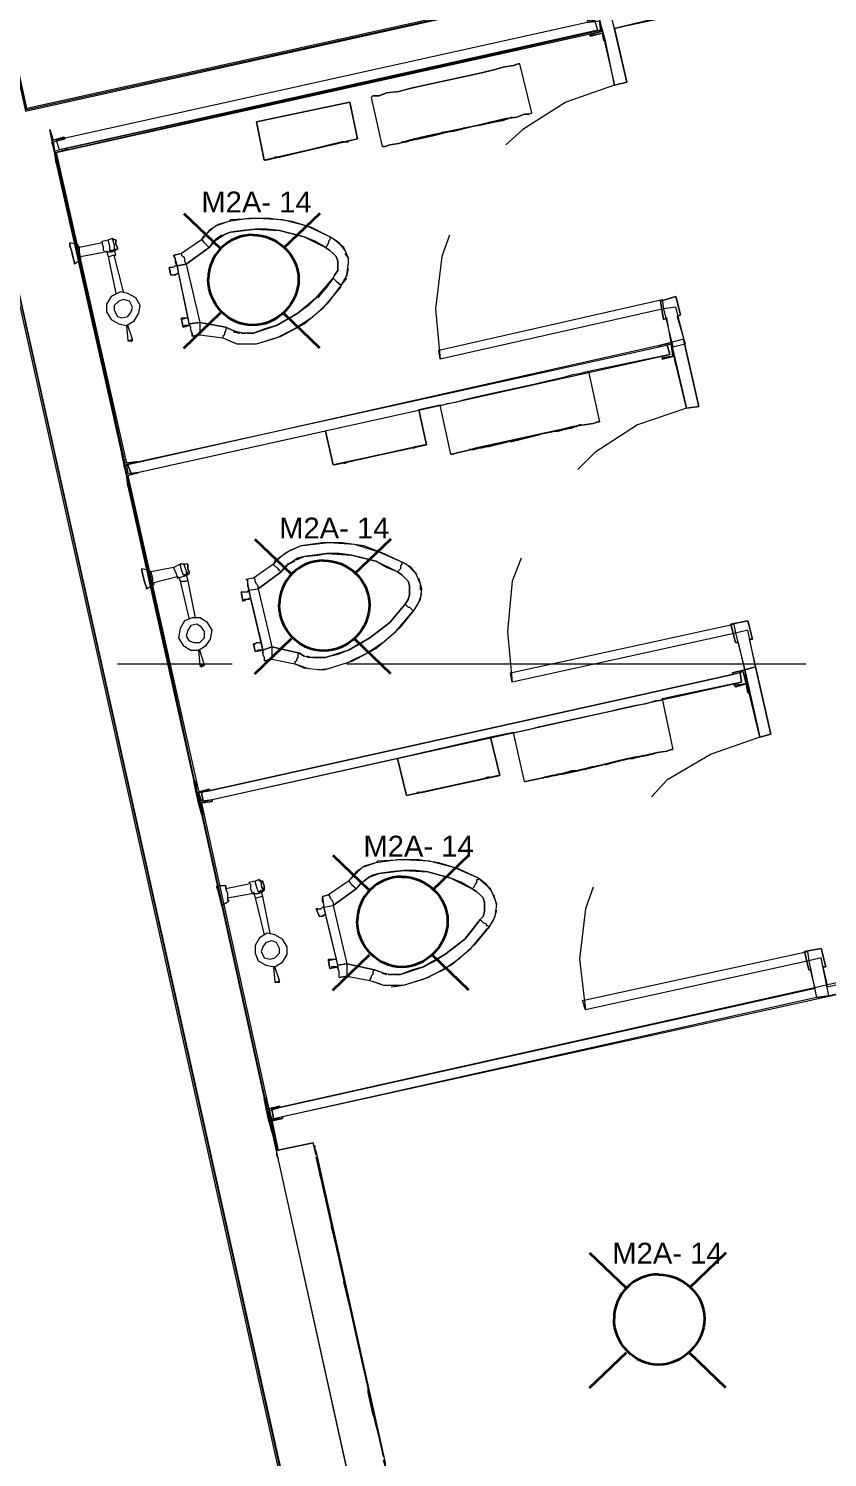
# Model space of a CAD drawing. Header units: millimetres. Extents: x 0.7 to 36.3, y 0.7 to 47.9.
# Drawn here: x 23.461 to 24.331, y 11.575 to 13.131 of the extents above; entities that cross this region are included whole.
import ezdxf

# ---------------------------------------------------------------- set-up
doc = ezdxf.new("R2010")
doc.units = ezdxf.units.MM
doc.header["$LTSCALE"] = 0.007
doc.layers.add('PDF_Geometry', color=7, linetype='Continuous', true_color=0x777777)
doc.layers.add('PDF_Text', color=7, linetype='Continuous')
doc.styles.add('PDF Arial', font='arial.ttf')

msp = doc.modelspace()

# ---------------------------------------------------------------- linework, layer by layer
at = {"layer": 'PDF_Geometry', "lineweight": 18}
for points in [[(23.4574, 13.0411), (24.1007, 13.1845), (23.9557, 13.8344), (23.3124, 13.6911)], [(23.5024, 13.0011), (24.084, 13.1295)], [(23.489, 12.9978), (23.8957, 11.1645), (24.534, 11.3062)], [(22.2958, 10.8096), (23.8224, 11.1479), (23.8274, 11.1495), (23.419, 12.9828)]]:
    msp.add_lwpolyline(points, dxfattribs=at)
at = {"layer": 'PDF_Geometry', "lineweight": 9}
for points in [[(23.3157, 13.6894), (23.954, 13.8311), (24.0974, 13.1861), (24.099, 13.1861), (24.099, 13.1845), (23.459, 13.0428), (23.4107, 13.2545), (23.459, 13.0428), (23.459, 13.0445), (23.4124, 13.2545), (23.4107, 13.2545), (23.4107, 13.2528), (23.4574, 13.0411), (24.1007, 13.1845)], [(23.419, 12.9828), (23.3624, 13.2428), (23.3607, 13.2428), (23.359, 13.2428), (23.4174, 12.9811), (23.4174, 12.9828), (23.419, 12.9828), (23.7907, 11.3145)], [(24.2023, 13.2478), (24.1424, 13.2345), (24.1624, 13.1445), (24.1607, 13.1445), (24.1607, 13.1461), (24.1607, 13.1445), (24.1624, 13.1445), (24.099, 13.1311), (24.1607, 13.1461), (24.099, 13.1311), (24.1124, 13.0728), (24.0957, 13.1445), (24.0824, 13.1411), (24.099, 13.0695), (24.1124, 13.0728), (24.099, 13.0695), (24.089, 13.1178), (24.0874, 13.1178), (24.0857, 13.1261), (24.0724, 13.1228), (24.0724, 13.1245), (24.084, 13.1278), (24.0824, 13.1395)], [(24.0807, 13.1295), (23.5024, 13.0011), (23.5024, 12.9995), (23.4907, 12.9961), (24.084, 13.1278)], [(24.084, 13.1295), (23.4907, 12.9961), (24.084, 13.1295)], [(23.5024, 13.0011), (24.084, 13.1295)], [(24.009, 13.0395), (23.9957, 13.0928)], [(24.099, 13.0695), (24.0457, 13.0511), (23.999, 13.0211), (23.9807, 13.0045)], [(23.834, 13.0561), (23.8457, 13.0028)], [(23.9774, 13.0311), (23.9757, 13.0311), (23.9724, 13.0311), (23.9674, 13.0295), (23.9607, 13.0278), (23.954, 13.0261), (23.934, 13.0228), (23.9507, 13.0261), (23.9574, 13.0278), (23.964, 13.0295), (23.969, 13.0295), (23.974, 13.0311), (23.9774, 13.0311), (23.9774, 13.0328)], [(23.489, 12.9961), (23.484, 13.0211), (23.4874, 13.0095), (23.499, 13.0128), (23.5007, 13.0111)], [(23.4857, 13.0078), (23.489, 12.9978), (23.4907, 12.9845), (23.489, 12.9978), (23.4924, 12.9845), (23.4907, 12.9845), (23.5624, 12.6678), (23.5657, 12.6578), (23.5774, 12.6595), (23.579, 12.6595), (24.1474, 12.7845), (24.1474, 12.7861), (24.1607, 12.7895), (24.1557, 12.8161)], [(23.4874, 13.0078), (23.489, 12.9978)], [(23.819, 13.0111), (23.719, 12.9878), (23.819, 13.0111)], [(23.8024, 13.0078), (23.734, 12.9911), (23.8024, 13.0078)], [(23.4907, 12.9961), (23.4907, 12.9961)], [(23.4907, 12.9845), (23.4924, 12.9845), (23.4907, 12.9961), (23.5657, 12.6578), (23.4907, 12.9961), (23.5674, 12.6578)], [(23.4907, 12.9961), (23.4907, 12.9961)], [(23.7857, 11.3262), (23.4174, 12.9811), (23.4174, 12.9828)], [(23.7874, 11.3262), (23.419, 12.9828), (23.7874, 11.3262)], [(23.639, 12.7995), (23.639, 12.7961), (23.6474, 12.7978), (23.6724, 12.7945), (23.6874, 12.7878), (23.704, 12.7878), (23.709, 12.7878), (23.7357, 12.7961), (23.7607, 12.8095), (23.7824, 12.8278), (23.8007, 12.8495), (23.8007, 12.8511), (23.8074, 12.8628), (23.809, 12.8761), (23.809, 12.8811), (23.804, 12.8928), (23.794, 12.9011), (23.789, 12.9045), (23.764, 12.9161), (23.7374, 12.9228), (23.709, 12.9245), (23.6807, 12.9228), (23.679, 12.9211), (23.664, 12.9161), (23.6507, 12.9045), (23.649, 12.9011), (23.6274, 12.8861), (23.619, 12.8845), (23.6274, 12.8861), (23.6274, 12.8845), (23.629, 12.8828), (23.6307, 12.8811), (23.6307, 12.8778), (23.6324, 12.8745), (23.6224, 12.8728), (23.624, 12.8645), (23.634, 12.8161), (23.6357, 12.8078), (23.6374, 12.8061)], [(23.8057, 12.8895), (23.799, 12.8978), (23.789, 12.9045), (23.769, 12.9145), (23.7474, 12.9211), (23.724, 12.9245), (23.7007, 12.9245), (23.679, 12.9211), (23.6674, 12.9178), (23.6574, 12.9111), (23.649, 12.9011), (23.6274, 12.8861)], [(23.514, 12.8961), (23.5057, 12.8978)], [(23.5407, 12.8978), (23.5157, 12.8928), (23.514, 12.8961), (23.5157, 12.8928), (23.5157, 12.8878), (23.5174, 12.8811), (23.5174, 12.8795), (23.5107, 12.8745)], [(23.5557, 12.9011), (23.5524, 12.9011), (23.5524, 12.9028), (23.5524, 12.8995), (23.554, 12.8961), (23.554, 12.8911), (23.5557, 12.8895), (23.5507, 12.8878), (23.544, 12.8878), (23.5424, 12.8895), (23.5424, 12.8928), (23.5407, 12.8978), (23.5407, 12.8995), (23.5474, 12.9011), (23.5524, 12.9028)], [(23.5474, 12.9011), (23.5474, 12.8995), (23.549, 12.8945), (23.549, 12.8895)], [(23.6224, 12.8728), (23.6324, 12.8745), (23.6574, 12.8928), (23.664, 12.8995), (23.6574, 12.8928)], [(23.6707, 12.9061), (23.664, 12.9011), (23.6574, 12.8928), (23.6324, 12.8745), (23.6474, 12.8111), (23.6757, 12.8061), (23.6824, 12.8028), (23.6757, 12.8061), (23.6757, 12.8028), (23.674, 12.7995), (23.674, 12.7978), (23.6724, 12.7961), (23.6724, 12.7945), (23.684, 12.7895)], [(23.6724, 12.9061), (23.6807, 12.9095), (23.6757, 12.9078), (23.6707, 12.9045), (23.6657, 12.9011), (23.6607, 12.8978), (23.6574, 12.8928), (23.6557, 12.8945), (23.654, 12.8961), (23.6524, 12.8978), (23.6507, 12.8995), (23.649, 12.9011)], [(23.664, 12.9011), (23.6707, 12.9061), (23.6657, 12.9011)], [(23.7924, 12.8595), (23.784, 12.8478), (23.774, 12.8378), (23.7657, 12.8295), (23.754, 12.8211), (23.7424, 12.8145), (23.7307, 12.8078), (23.719, 12.8045), (23.7057, 12.7995), (23.7307, 12.8078), (23.754, 12.8211), (23.774, 12.8378), (23.754, 12.8211), (23.7307, 12.8078), (23.7057, 12.7995), (23.699, 12.7995), (23.7057, 12.7995), (23.7307, 12.8078), (23.754, 12.8211), (23.774, 12.8378), (23.7924, 12.8595), (23.794, 12.8628), (23.7974, 12.8678), (23.7974, 12.8728), (23.7974, 12.8778), (23.7957, 12.8828), (23.7924, 12.8861), (23.789, 12.8895), (23.784, 12.8928), (23.7607, 12.9045), (23.734, 12.9111), (23.7074, 12.9128), (23.6807, 12.9095), (23.6724, 12.9061), (23.6807, 12.9095), (23.7074, 12.9128), (23.734, 12.9111), (23.7607, 12.9045), (23.784, 12.8928), (23.7724, 12.8995), (23.7607, 12.9045), (23.7474, 12.9078), (23.734, 12.9111), (23.7207, 12.9128), (23.7074, 12.9128), (23.694, 12.9111), (23.6807, 12.9095), (23.7074, 12.9128), (23.734, 12.9111), (23.7607, 12.9045), (23.784, 12.8928)], [(23.789, 12.9045), (23.789, 12.9028), (23.789, 12.9011), (23.7874, 12.8995), (23.7874, 12.8978), (23.7857, 12.8945), (23.784, 12.8928), (23.789, 12.8895), (23.7924, 12.8861), (23.7957, 12.8828), (23.7974, 12.8778), (23.7974, 12.8728), (23.7974, 12.8678), (23.794, 12.8628), (23.7924, 12.8595), (23.7757, 12.8378), (23.7924, 12.8595), (23.794, 12.8578), (23.7957, 12.8561), (23.7974, 12.8545), (23.799, 12.8528), (23.8007, 12.8528), (23.8007, 12.8511)], [(23.919, 12.9061), (23.9107, 12.8828), (23.904, 12.8261), (23.909, 12.7711), (23.9074, 12.7811), (24.1507, 12.8361), (24.1524, 12.8261), (23.909, 12.7711)], [(23.5174, 12.8828), (23.5424, 12.8878)], [(23.5457, 12.8895), (23.5474, 12.8828), (23.549, 12.8828), (23.5524, 12.8845), (23.5557, 12.8845), (23.554, 12.8911), (23.5574, 12.8911)], [(23.5474, 12.8828), (23.5557, 12.8428)], [(23.554, 12.8961), (23.554, 12.8928), (23.554, 12.8911), (23.5557, 12.8895)], [(23.564, 12.8445), (23.554, 12.8845)], [(23.809, 12.8745), (23.809, 12.8811), (23.8057, 12.8861)], [(23.5174, 12.8795), (23.5174, 12.8811)], [(23.6474, 12.7978), (23.639, 12.7961), (23.639, 12.7978), (23.639, 12.7995), (23.6374, 12.8028), (23.6374, 12.8061), (23.6357, 12.8095), (23.6224, 12.8728), (23.6207, 12.8728), (23.6174, 12.8711), (23.6157, 12.8711), (23.614, 12.8711), (23.6157, 12.8628), (23.614, 12.8711)], [(23.6324, 12.8745), (23.6474, 12.8111), (23.6357, 12.8095), (23.6474, 12.8111)], [(23.8074, 12.8611), (23.809, 12.8695)], [(23.6957, 12.7878), (23.709, 12.7878), (23.7307, 12.7945), (23.7507, 12.8045), (23.7707, 12.8178), (23.7874, 12.8328), (23.8007, 12.8511), (23.8074, 12.8595)], [(24.1707, 12.8195), (24.1657, 12.8395), (24.1707, 12.8195)], [(24.1524, 12.8145), (24.149, 12.8345), (24.1524, 12.8145)], [(23.5674, 12.8078), (23.569, 12.7911)], [(23.5674, 12.8078), (23.569, 12.8078), (23.5674, 12.8078)], [(23.574, 12.7911), (23.574, 12.7928), (23.569, 12.8078)], [(23.7057, 12.7995), (23.699, 12.7995), (23.694, 12.7995), (23.6874, 12.8011), (23.6824, 12.8028), (23.6757, 12.8061), (23.6474, 12.8111), (23.6474, 12.8078), (23.6474, 12.8045), (23.6474, 12.8028), (23.6474, 12.7995), (23.6474, 12.7978), (23.6724, 12.7945)], [(24.1673, 12.8178), (24.1707, 12.8195), (24.1673, 12.8178)], [(24.1673, 12.8178), (24.1757, 12.7878)], [(23.569, 12.7911), (23.569, 12.7911)], [(23.689, 12.7995), (23.684, 12.8011), (23.6907, 12.7995)], [(23.6857, 12.8011), (23.6874, 12.8011)], [(23.694, 12.7995), (23.6957, 12.7995)], [(24.174, 12.7928), (24.1907, 12.7195), (24.174, 12.7928), (24.1607, 12.7895), (24.1773, 12.7178), (24.1907, 12.7195), (24.1773, 12.7178), (24.1657, 12.7661), (24.1657, 12.7645), (24.164, 12.7745), (24.1507, 12.7711), (24.1507, 12.7728), (24.1624, 12.7745), (24.1607, 12.7878)], [(23.5724, 12.6462), (24.159, 12.7761), (24.1557, 12.7878), (23.569, 12.6562), (23.5724, 12.6462), (23.569, 12.6562)], [(24.1557, 12.7878), (24.159, 12.7761), (24.0707, 12.7578), (24.0824, 12.7028)], [(23.909, 12.7211), (23.9107, 12.7211), (23.9174, 12.7228), (23.9257, 12.7245), (23.9374, 12.7278), (23.9524, 12.7311), (23.9674, 12.7345), (24.0124, 12.7445), (24.0274, 12.7478), (24.0424, 12.7511), (24.054, 12.7545), (24.0624, 12.7561), (24.069, 12.7578), (24.0707, 12.7578)], [(23.9207, 12.6678), (23.909, 12.7211), (23.8857, 12.7161)], [(24.1773, 12.7178), (24.124, 12.6995), (24.0774, 12.6695), (24.059, 12.6512)], [(23.784, 12.6928), (23.5807, 12.6478), (23.569, 12.6445)], [(23.9524, 12.6745), (23.954, 12.6745), (23.9574, 12.6762), (23.9624, 12.6762), (23.969, 12.6778), (23.9757, 12.6795), (23.994, 12.6845), (23.979, 12.6812), (23.9724, 12.6795), (23.9657, 12.6778), (23.9607, 12.6762), (23.9557, 12.6745), (23.9524, 12.6745), (23.9507, 12.6745)], [(23.5674, 12.6445), (23.5624, 12.6678), (23.5657, 12.6578), (23.5774, 12.6595), (23.579, 12.6595), (23.5774, 12.6595), (23.5657, 12.6578), (23.5624, 12.6678)], [(23.8924, 12.6778), (23.794, 12.6562), (23.8924, 12.6778)], [(23.8774, 12.6745), (23.809, 12.6595), (23.8774, 12.6745)], [(23.564, 12.6562), (23.5674, 12.6462), (23.569, 12.6328), (23.5674, 12.6462), (23.5707, 12.6328), (23.569, 12.6328), (23.6407, 12.3112), (23.6424, 12.3112), (23.644, 12.2995), (23.6574, 12.3028), (23.6574, 12.3012), (23.6574, 12.3028), (23.644, 12.2995), (23.6424, 12.3112), (23.6407, 12.3112)], [(23.5657, 12.6562), (23.5674, 12.6462)], [(23.5674, 12.6562), (23.569, 12.6462)], [(23.569, 12.6445), (23.5807, 12.6478), (23.569, 12.6445)], [(23.569, 12.6328), (23.5707, 12.6328), (23.569, 12.6445), (23.644, 12.2995), (23.569, 12.6445), (23.6457, 12.3012)], [(23.7157, 12.4512), (23.7157, 12.4545), (23.7007, 12.5195), (23.7107, 12.5212), (23.7257, 12.4578), (23.7157, 12.4545), (23.7157, 12.4512), (23.7157, 12.4495), (23.7174, 12.4462), (23.7174, 12.4445), (23.7174, 12.4428), (23.7257, 12.4445), (23.7507, 12.4395), (23.7657, 12.4345), (23.7824, 12.4328), (23.7874, 12.4345), (23.814, 12.4428), (23.839, 12.4562), (23.8607, 12.4745), (23.879, 12.4962), (23.8807, 12.4978), (23.8874, 12.5095), (23.889, 12.5212), (23.8874, 12.5262), (23.8824, 12.5378), (23.8724, 12.5478), (23.869, 12.5495), (23.8424, 12.5612), (23.8157, 12.5695), (23.7874, 12.5712), (23.759, 12.5678), (23.7574, 12.5678), (23.7424, 12.5612), (23.729, 12.5512), (23.7274, 12.5478), (23.7057, 12.5328), (23.6974, 12.5312), (23.699, 12.5312), (23.699, 12.5295), (23.699, 12.5278), (23.699, 12.5245), (23.7007, 12.5212), (23.7007, 12.5195), (23.699, 12.5312)], [(23.884, 12.5362), (23.8774, 12.5445), (23.869, 12.5495), (23.8474, 12.5595), (23.8257, 12.5678), (23.8024, 12.5712), (23.7807, 12.5712), (23.7574, 12.5678), (23.7457, 12.5628), (23.7357, 12.5562), (23.7274, 12.5478), (23.7057, 12.5328)], [(23.7524, 12.5528), (23.7607, 12.5562), (23.754, 12.5545), (23.749, 12.5512), (23.744, 12.5478), (23.739, 12.5445), (23.7357, 12.5395), (23.734, 12.5412), (23.7324, 12.5428), (23.7307, 12.5445), (23.729, 12.5462), (23.7274, 12.5478)], [(23.7757, 12.4462), (23.7707, 12.4462), (23.7774, 12.4462), (23.784, 12.4462), (23.809, 12.4545), (23.8324, 12.4678), (23.854, 12.4845), (23.8707, 12.5045), (23.874, 12.5095), (23.8757, 12.5145), (23.8757, 12.5195), (23.8757, 12.5245), (23.874, 12.5295), (23.8707, 12.5328), (23.8674, 12.5362), (23.8624, 12.5395), (23.839, 12.5512), (23.8124, 12.5578), (23.7857, 12.5595), (23.7607, 12.5562), (23.7524, 12.5528), (23.7607, 12.5562), (23.7757, 12.5578), (23.7857, 12.5595), (23.8124, 12.5578), (23.839, 12.5512), (23.8624, 12.5395), (23.8507, 12.5445), (23.839, 12.5512), (23.8257, 12.5545), (23.8124, 12.5578), (23.799, 12.5595), (23.7857, 12.5595), (23.7724, 12.5578), (23.7607, 12.5562), (23.7757, 12.5578), (23.7857, 12.5595), (23.8124, 12.5578), (23.839, 12.5512), (23.8624, 12.5395)], [(23.5924, 12.5412), (23.584, 12.5428)], [(23.634, 12.5478), (23.6307, 12.5478), (23.6257, 12.5478), (23.619, 12.5445), (23.594, 12.5395), (23.5924, 12.5412), (23.594, 12.5395), (23.5957, 12.5328), (23.5957, 12.5278), (23.5974, 12.5262)], [(23.619, 12.5445), (23.619, 12.5428), (23.6207, 12.5395), (23.6224, 12.5345), (23.6224, 12.5328), (23.629, 12.5345), (23.634, 12.5362), (23.6357, 12.5378)], [(23.6257, 12.5478), (23.6257, 12.5462), (23.6274, 12.5412), (23.629, 12.5362)], [(23.6324, 12.5412), (23.6324, 12.5378), (23.634, 12.5362), (23.634, 12.5378), (23.6324, 12.5412), (23.6307, 12.5462), (23.6307, 12.5478)], [(23.7107, 12.5212), (23.7357, 12.5395), (23.7424, 12.5462), (23.7357, 12.5395), (23.7107, 12.5212), (23.7257, 12.4578), (23.7257, 12.4545), (23.7257, 12.4512), (23.7257, 12.4478), (23.7257, 12.4462), (23.7257, 12.4445), (23.7507, 12.4395)], [(23.7357, 12.5395), (23.7424, 12.5462)], [(23.7507, 12.5512), (23.7424, 12.5478), (23.7507, 12.5512), (23.744, 12.5478)], [(23.869, 12.5495), (23.8674, 12.5495), (23.8674, 12.5478), (23.8657, 12.5462), (23.8657, 12.5428), (23.864, 12.5412), (23.8624, 12.5395), (23.8674, 12.5362), (23.8707, 12.5328), (23.874, 12.5295), (23.8757, 12.5245), (23.8757, 12.5195), (23.8757, 12.5145), (23.874, 12.5095), (23.8707, 12.5045), (23.854, 12.4845), (23.8324, 12.4678), (23.809, 12.4545), (23.784, 12.4462), (23.7774, 12.4462)], [(23.9974, 12.5545), (23.9874, 12.5295), (23.9824, 12.4745), (23.9874, 12.4195), (23.9857, 12.4295), (24.229, 12.4828), (24.2307, 12.4728), (23.9874, 12.4195)], [(23.589, 12.5212), (23.5974, 12.5262), (23.5957, 12.5278), (23.6224, 12.5345)], [(23.624, 12.5345), (23.6257, 12.5295), (23.6357, 12.4878)], [(23.6257, 12.5295), (23.6274, 12.5295), (23.6324, 12.5295), (23.634, 12.5312)], [(23.6424, 12.4895), (23.634, 12.5312), (23.6324, 12.5362)], [(23.7007, 12.5195), (23.7107, 12.5212), (23.7107, 12.5245), (23.709, 12.5262), (23.7074, 12.5295), (23.7074, 12.5312), (23.7057, 12.5328), (23.6974, 12.5312)], [(23.8874, 12.5195), (23.8874, 12.5262), (23.8857, 12.5328)], [(23.6924, 12.5178), (23.694, 12.5078), (23.6924, 12.5178), (23.694, 12.5178), (23.6957, 12.5178), (23.6974, 12.5178), (23.699, 12.5178), (23.7007, 12.5195), (23.7024, 12.5112), (23.714, 12.4628), (23.7157, 12.4545), (23.7257, 12.4578), (23.7557, 12.4512), (23.7607, 12.4478), (23.7557, 12.4512), (23.754, 12.4495), (23.754, 12.4462), (23.7524, 12.4445), (23.7524, 12.4428), (23.7507, 12.4412), (23.7507, 12.4395), (23.7624, 12.4345)], [(23.7757, 12.4328), (23.7874, 12.4345), (23.809, 12.4412), (23.829, 12.4512), (23.849, 12.4645), (23.8657, 12.4795), (23.8807, 12.4978), (23.8857, 12.5062), (23.889, 12.5162)], [(23.8707, 12.5045), (23.8624, 12.4945), (23.854, 12.4845), (23.844, 12.4762), (23.8324, 12.4678), (23.8224, 12.4612), (23.809, 12.4545), (23.7974, 12.4495), (23.784, 12.4462), (23.809, 12.4545), (23.8324, 12.4678), (23.854, 12.4845), (23.8707, 12.5045), (23.8724, 12.5028), (23.874, 12.5012), (23.8757, 12.5012), (23.8774, 12.4995), (23.879, 12.4978), (23.8807, 12.4978)], [(24.2307, 12.4628), (24.2257, 12.4828), (24.2307, 12.4628)], [(24.249, 12.4662), (24.244, 12.4862), (24.249, 12.4662)], [(24.2457, 12.4662), (24.2523, 12.4362), (24.244, 12.4762), (24.2307, 12.4728), (24.2407, 12.4328), (24.2523, 12.4362), (24.2407, 12.4328), (24.234, 12.4628)], [(24.2457, 12.4662), (24.249, 12.4662), (24.2457, 12.4662)], [(23.6457, 12.4545), (23.6474, 12.4378), (23.649, 12.4362)], [(23.6457, 12.4545), (23.6474, 12.4545), (23.6457, 12.4545)], [(23.6524, 12.4378), (23.6474, 12.4545)], [(23.784, 12.4462), (23.779, 12.4462), (23.7724, 12.4462), (23.7657, 12.4462), (23.7607, 12.4478), (23.7557, 12.4512), (23.7257, 12.4578)], [(23.7657, 12.4478), (23.7657, 12.4462)], [(23.7724, 12.4462), (23.774, 12.4462)], [(23.5574, 12.4395), (23.6824, 12.4395)], [(23.6457, 12.2878), (23.6407, 12.3112), (23.6424, 12.3112), (23.644, 12.2995), (23.6574, 12.3028), (23.6574, 12.3012), (24.2273, 12.4278), (24.2273, 12.4295), (24.2407, 12.4328), (24.2523, 12.4362), (24.269, 12.3628), (24.2523, 12.4362), (24.2407, 12.4328), (24.2573, 12.3595), (24.269, 12.3628), (24.2573, 12.3595), (24.2457, 12.4078), (24.244, 12.4078), (24.2423, 12.4178), (24.2307, 12.4145), (24.229, 12.4162), (24.2423, 12.4178), (24.239, 12.4312)], [(23.6524, 12.4378), (23.6524, 12.4378)], [(23.7257, 12.4445), (23.7174, 12.4428)], [(23.8074, 12.4395), (24.3073, 12.4395)], [(23.6507, 12.2895), (24.2373, 12.4195), (24.2357, 12.4295), (23.649, 12.2995), (23.6507, 12.2895), (23.649, 12.2995)], [(24.2357, 12.4295), (24.2373, 12.4195), (24.1507, 12.4012), (24.1624, 12.3462)], [(23.989, 12.3645), (23.9907, 12.3645), (23.9974, 12.3662), (24.0057, 12.3678), (24.0174, 12.3712), (24.0324, 12.3745), (24.0474, 12.3778), (24.094, 12.3878), (24.1074, 12.3912), (24.1224, 12.3945), (24.134, 12.3962), (24.144, 12.3995), (24.149, 12.3995), (24.1507, 12.4012)], [(24.0007, 12.3112), (23.989, 12.3645), (23.964, 12.3595), (23.8624, 12.3362), (23.8724, 12.2962), (23.974, 12.3178), (23.964, 12.3595), (23.974, 12.3178), (23.8724, 12.2962), (23.8624, 12.3362), (23.6607, 12.2912), (23.6607, 12.2895), (23.6474, 12.2878), (23.6507, 12.2762), (23.649, 12.2762)], [(24.2573, 12.3595), (24.204, 12.3412), (24.1557, 12.3128), (24.139, 12.2945)], [(23.9724, 12.3178), (23.8724, 12.2962), (23.9724, 12.3178)], [(23.9574, 12.3145), (23.889, 12.2995), (23.9574, 12.3145)], [(23.644, 12.2978), (23.6457, 12.2878), (23.649, 12.2762), (23.6457, 12.2878), (23.6474, 12.2895), (23.6507, 12.2762), (23.649, 12.2762), (23.7174, 11.9662), (23.719, 11.9662), (23.7207, 11.9545), (23.734, 11.9578), (23.734, 11.9562), (23.734, 11.9578), (23.7207, 11.9545), (23.719, 11.9662), (23.7174, 11.9662)], [(23.6474, 12.2895), (23.6457, 12.2995), (23.6474, 12.2895), (23.6457, 12.2995), (23.6474, 12.2895), (23.6457, 12.2995), (23.649, 12.2895)], [(23.649, 12.2878), (23.7224, 11.9545), (23.7257, 11.9428), (23.7324, 11.9095), (23.724, 11.9428), (23.7224, 11.9528), (23.724, 11.9428), (23.7324, 11.9095)], [(23.799, 12.0978), (23.8074, 12.0995), (23.8324, 12.0945), (23.8474, 12.0895), (23.864, 12.0895), (23.869, 12.0895), (23.8957, 12.0978), (23.9207, 12.1112), (23.9424, 12.1295), (23.9607, 12.1512), (23.9624, 12.1528), (23.969, 12.1645), (23.9707, 12.1778), (23.969, 12.1828), (23.964, 12.1945), (23.954, 12.2028), (23.9507, 12.2062), (23.924, 12.2178), (23.8974, 12.2245), (23.869, 12.2262), (23.8407, 12.2245), (23.839, 12.2228), (23.824, 12.2178), (23.8124, 12.2062), (23.809, 12.2028), (23.7874, 12.1878), (23.7807, 12.1862), (23.7874, 12.1878), (23.789, 12.1862), (23.789, 12.1845), (23.7907, 12.1828), (23.7924, 12.1795), (23.7924, 12.1762), (23.8074, 12.1128), (23.7974, 12.1112), (23.8074, 12.1128)], [(23.9657, 12.1912), (23.959, 12.1995), (23.9507, 12.2062), (23.929, 12.2162), (23.9074, 12.2228), (23.8857, 12.2262), (23.8624, 12.2262), (23.839, 12.2228), (23.8274, 12.2195), (23.8174, 12.2128), (23.809, 12.2028), (23.7874, 12.1878)], [(23.944, 12.1945), (23.949, 12.1912), (23.9524, 12.1878), (23.9557, 12.1845), (23.9574, 12.1795), (23.9574, 12.1745), (23.9574, 12.1695), (23.9557, 12.1645), (23.9524, 12.1612), (23.9357, 12.1395), (23.914, 12.1228), (23.8907, 12.1095), (23.8657, 12.1012), (23.859, 12.1012), (23.8657, 12.1012), (23.8907, 12.1095), (23.914, 12.1228), (23.9357, 12.1395), (23.9524, 12.1612), (23.9557, 12.1645), (23.9574, 12.1695), (23.9574, 12.1745), (23.9574, 12.1795), (23.9557, 12.1845), (23.9524, 12.1878), (23.949, 12.1912), (23.944, 12.1945), (23.9207, 12.2062), (23.8957, 12.2128), (23.869, 12.2145), (23.8424, 12.2112), (23.834, 12.2078), (23.8424, 12.2112), (23.869, 12.2145), (23.8957, 12.2128), (23.9207, 12.2062), (23.944, 12.1945), (23.9324, 12.2012), (23.9207, 12.2062), (23.9074, 12.2095), (23.8957, 12.2128), (23.8824, 12.2145), (23.869, 12.2145), (23.8557, 12.2128), (23.8424, 12.2112), (23.869, 12.2145), (23.8957, 12.2128), (23.9207, 12.2062), (23.944, 12.1945), (23.9457, 12.1962), (23.9474, 12.1995), (23.949, 12.2012), (23.949, 12.2028), (23.949, 12.2045), (23.9507, 12.2045), (23.9507, 12.2062)], [(23.6757, 12.1978), (23.6657, 12.1978)], [(23.7007, 12.1995), (23.6757, 12.1945), (23.6757, 12.1928)], [(23.6757, 12.1945), (23.6757, 12.1978), (23.6757, 12.1945), (23.6774, 12.1895), (23.6774, 12.1828), (23.679, 12.1812)], [(23.7124, 12.2045), (23.7074, 12.2028), (23.7007, 12.2012), (23.7024, 12.1995), (23.7024, 12.1945), (23.704, 12.1912), (23.704, 12.1895)], [(23.7074, 12.2028), (23.7074, 12.2012), (23.709, 12.1962), (23.7107, 12.1912)], [(23.7157, 12.2028), (23.7124, 12.2028), (23.7124, 12.2045), (23.714, 12.2012), (23.714, 12.1978), (23.7157, 12.1928), (23.7157, 12.1912)], [(23.714, 12.1978), (23.7157, 12.1945)], [(23.8074, 12.0995), (23.799, 12.0978), (23.799, 12.0995), (23.799, 12.1012), (23.799, 12.1045), (23.7974, 12.1078), (23.7974, 12.1112), (23.7824, 12.1745), (23.7924, 12.1762), (23.8174, 12.1945), (23.824, 12.2012), (23.8174, 12.1945)], [(23.824, 12.2028), (23.8174, 12.1945), (23.7924, 12.1762), (23.8074, 12.1128), (23.8374, 12.1062), (23.8424, 12.1045), (23.8374, 12.1062), (23.8357, 12.1045), (23.8357, 12.1012), (23.834, 12.0995), (23.834, 12.0978), (23.8324, 12.0962), (23.8324, 12.0945), (23.844, 12.0912)], [(23.834, 12.2078), (23.8424, 12.2112), (23.8357, 12.2095), (23.8307, 12.2062), (23.8257, 12.2028), (23.8224, 12.1995), (23.8174, 12.1945), (23.8157, 12.1962), (23.814, 12.1978), (23.8124, 12.1995), (23.8107, 12.2012), (23.8107, 12.2028), (23.809, 12.2028)], [(23.8257, 12.2028), (23.8324, 12.2078)], [(23.6707, 12.1762), (23.679, 12.1812), (23.6774, 12.1828)], [(23.6774, 12.1845), (23.704, 12.1895), (23.7107, 12.1895), (23.7157, 12.1912), (23.7157, 12.1928), (23.7174, 12.1928)], [(23.7057, 12.1912), (23.7074, 12.1845), (23.7174, 12.1445)], [(23.7074, 12.1845), (23.709, 12.1845), (23.714, 12.1862), (23.7157, 12.1862)], [(23.724, 12.1462), (23.7157, 12.1862), (23.714, 12.1928)], [(23.7157, 12.1928), (23.7157, 12.1928)], [(23.9707, 12.1762), (23.969, 12.1828), (23.9674, 12.1878)], [(24.0757, 12.1962), (24.0674, 12.1728), (24.0607, 12.1178), (24.0674, 12.0628), (24.064, 12.0728), (24.309, 12.1262), (24.3107, 12.1162), (24.0674, 12.0628)], [(23.7757, 12.1728), (23.774, 12.1728), (23.7757, 12.1728), (23.7774, 12.1728), (23.779, 12.1728), (23.7807, 12.1745), (23.7824, 12.1745), (23.784, 12.1662), (23.7957, 12.1178), (23.7974, 12.1095), (23.7974, 12.1078)], [(23.7824, 12.1745), (23.7924, 12.1762)], [(23.8557, 12.0878), (23.869, 12.0895), (23.8907, 12.0962), (23.9124, 12.1062), (23.9307, 12.1195), (23.9474, 12.1345), (23.9624, 12.1528), (23.9674, 12.1612), (23.9707, 12.1712)], [(23.9524, 12.1612), (23.944, 12.1495), (23.9357, 12.1395), (23.9257, 12.1312), (23.914, 12.1228), (23.904, 12.1162), (23.8907, 12.1095), (23.879, 12.1062), (23.8657, 12.1012), (23.8907, 12.1095), (23.914, 12.1228), (23.9357, 12.1395), (23.9524, 12.1612), (23.954, 12.1595), (23.9557, 12.1578), (23.959, 12.1562), (23.959, 12.1545), (23.9607, 12.1545), (23.9624, 12.1528)], [(24.3523, 12.0945), (24.3557, 12.0828), (24.3323, 12.0778), (24.324, 12.1195), (24.3107, 12.1162), (24.319, 12.0762), (24.3323, 12.0778), (24.319, 12.0762), (23.7374, 11.9462), (23.7374, 11.9445), (23.724, 11.9428), (23.7274, 11.9312), (23.7257, 11.9295)], [(24.3107, 12.1062), (24.3057, 12.1262), (24.3107, 12.1062)], [(24.329, 12.1095), (24.324, 12.1295), (24.329, 12.1095)], [(23.7224, 11.9412), (23.7174, 11.9662), (23.719, 11.9662), (23.7207, 11.9545), (23.734, 11.9578), (23.734, 11.9562), (24.3173, 12.0862), (24.3123, 12.1062)], [(23.7274, 12.1095), (23.729, 12.0928), (23.7307, 12.0928)], [(23.729, 12.1095), (23.7274, 12.1095), (23.729, 12.1095)], [(23.734, 12.0928), (23.734, 12.0945), (23.729, 12.1095)], [(23.8657, 12.1012), (23.8607, 12.1012), (23.854, 12.1012), (23.8474, 12.1028), (23.8424, 12.1045), (23.8374, 12.1062), (23.8074, 12.1128), (23.8074, 12.1095), (23.8074, 12.1062), (23.8074, 12.1045), (23.8074, 12.1012), (23.8074, 12.0995), (23.8324, 12.0945)], [(24.3257, 12.1095), (24.329, 12.1095), (24.3257, 12.1095)], [(24.3257, 12.1095), (24.3307, 12.0878), (24.344, 12.0912), (24.344, 12.0928), (24.3573, 12.0962), (24.3707, 12.0995), (24.3873, 12.0262), (24.3707, 12.0995), (24.3573, 12.0962), (24.374, 12.0245), (24.3873, 12.0262), (24.374, 12.0245), (24.364, 12.0728), (24.3623, 12.0712), (24.3607, 12.0812), (24.3473, 12.0778), (24.3473, 12.0795), (24.359, 12.0812), (24.3573, 12.0945)], [(23.7274, 11.9445), (24.3557, 12.0828), (24.3523, 12.0945), (23.7257, 11.9545), (23.7274, 11.9445), (23.7257, 11.9545)], [(23.8474, 12.1028), (23.8474, 12.1028)], [(23.854, 12.1012), (23.8557, 12.1012)], [(23.7207, 11.9528), (23.7224, 11.9428), (23.7257, 11.9295), (23.7224, 11.9428), (23.724, 11.9428), (23.7274, 11.9312), (23.7257, 11.9295), (23.7307, 11.9095), (23.7707, 11.9178), (23.7307, 11.9095), (23.7307, 11.9078), (23.7307, 11.9062), (23.7307, 11.9045), (23.7324, 11.9012), (23.7324, 11.8995), (23.8074, 11.5612), (23.809, 11.5579), (23.809, 11.5562), (23.809, 11.5545), (23.809, 11.5529), (23.809, 11.5512)], [(23.7224, 11.9528), (23.724, 11.9428)], [(23.774, 11.9045), (23.7707, 11.9178), (23.7707, 11.9162), (23.7724, 11.9145), (23.7724, 11.9128), (23.7724, 11.9112), (23.774, 11.9078), (23.849, 11.5695), (23.849, 11.5679), (23.849, 11.5645), (23.8507, 11.5629), (23.8507, 11.5612), (23.8507, 11.5595), (23.8474, 11.5729)], [(23.8474, 11.5762), (23.774, 11.9028)], [(23.8174, 11.7112), (23.804, 11.7662), (23.8174, 11.7112)]]:
    msp.add_lwpolyline(points, dxfattribs=at)
for points in [[(24.0974, 13.1861), (24.099, 13.1861), (24.099, 13.1845), (23.459, 13.0428), (23.459, 13.0445)], [(23.494, 12.9995), (24.0807, 13.1295), (24.0774, 13.1395), (23.4907, 13.0095)], [(24.0824, 13.1395), (24.084, 13.1278), (24.0724, 13.1245), (24.0724, 13.1228), (24.0857, 13.1261), (24.0874, 13.1178), (24.089, 13.1178), (24.0824, 13.1411), (24.069, 13.1395), (24.069, 13.1378)], [(24.084, 13.1295), (24.084, 13.1278), (24.0724, 13.1245), (24.0724, 13.1228), (24.0857, 13.1261), (24.0874, 13.1178), (24.089, 13.1178), (24.0874, 13.1178), (24.0857, 13.1261), (24.0724, 13.1228), (24.0724, 13.1245), (24.084, 13.1278)], [(23.939, 13.0795), (23.954, 13.0828), (23.9674, 13.0861), (23.979, 13.0895), (23.989, 13.0911), (23.994, 13.0928), (23.9957, 13.0928), (23.994, 13.0928), (23.989, 13.0911), (23.979, 13.0895), (23.9674, 13.0861), (23.954, 13.0828), (23.939, 13.0795), (23.8924, 13.0695), (23.8774, 13.0661), (23.864, 13.0628), (23.8507, 13.0611), (23.8424, 13.0578), (23.8357, 13.0578), (23.834, 13.0561), (23.8357, 13.0578), (23.8424, 13.0578), (23.8507, 13.0611), (23.864, 13.0628), (23.8774, 13.0661), (23.8924, 13.0695)], [(23.8107, 13.0511), (23.709, 13.0295), (23.7174, 12.9878), (23.819, 13.0111), (23.8107, 13.0511), (23.819, 13.0111), (23.7174, 12.9878), (23.709, 13.0295)], [(23.9507, 13.0261), (23.904, 13.0161), (23.889, 13.0128), (23.8757, 13.0095), (23.864, 13.0061), (23.854, 13.0045), (23.849, 13.0028), (23.8457, 13.0028), (23.849, 13.0028), (23.854, 13.0045), (23.864, 13.0061), (23.8757, 13.0095), (23.889, 13.0128), (23.904, 13.0161), (23.9507, 13.0261), (23.9657, 13.0295), (23.979, 13.0328), (23.9924, 13.0345), (24.0007, 13.0378), (24.0057, 13.0378), (24.009, 13.0395), (24.0057, 13.0378), (24.0007, 13.0378), (23.9924, 13.0345), (23.979, 13.0328), (23.9657, 13.0295), (23.9507, 13.0261), (23.9607, 13.0278), (23.969, 13.0295), (23.9774, 13.0311), (23.9824, 13.0328), (23.9874, 13.0345), (23.9824, 13.0328), (23.9774, 13.0311), (23.969, 13.0295), (23.9607, 13.0278), (23.9507, 13.0261), (23.904, 13.0161), (23.894, 13.0128), (23.8857, 13.0111), (23.8774, 13.0095), (23.8724, 13.0078), (23.8674, 13.0078), (23.8724, 13.0078), (23.8774, 13.0095), (23.8857, 13.0111), (23.894, 13.0128), (23.904, 13.0161)], [(23.9307, 13.0211), (23.9107, 13.0178), (23.924, 13.0195), (23.944, 13.0245)], [(23.489, 12.9978), (23.4874, 13.0078), (23.5007, 13.0111), (23.499, 13.0128), (23.4874, 13.0095), (23.484, 13.0211), (23.489, 12.9961), (23.5024, 12.9995), (23.5024, 13.0011)], [(23.809, 13.0078), (23.8074, 13.0078), (23.8024, 13.0078), (23.8074, 13.0078)], [(23.9207, 13.0195), (23.904, 13.0161), (23.8974, 13.0145), (23.8907, 13.0128), (23.8857, 13.0111), (23.8807, 13.0111), (23.879, 13.0095), (23.8774, 13.0095), (23.879, 13.0095), (23.8824, 13.0111), (23.8874, 13.0128), (23.894, 13.0128), (23.9007, 13.0145)], [(23.4907, 12.9961), (23.5024, 12.9995), (23.5024, 13.0011), (23.5024, 12.9995)], [(23.4907, 12.9845), (23.4924, 12.9845), (23.4907, 12.9961), (23.4924, 12.9845)], [(23.734, 12.9911), (23.7307, 12.9911), (23.729, 12.9911), (23.7307, 12.9911)], [(23.5107, 12.8745), (23.5107, 12.8761), (23.509, 12.8828), (23.5074, 12.8895), (23.5057, 12.8945), (23.5057, 12.8978), (23.5057, 12.8945), (23.5074, 12.8895), (23.509, 12.8828), (23.5107, 12.8761)], [(23.5574, 12.8911), (23.5574, 12.8928), (23.5557, 12.8961), (23.5557, 12.8995), (23.5557, 12.9011), (23.5557, 12.8995), (23.5557, 12.8961), (23.5574, 12.8928)], [(23.554, 12.8911), (23.5524, 12.8895), (23.549, 12.8895), (23.5524, 12.8895)], [(23.6224, 12.8728), (23.6207, 12.8761), (23.6207, 12.8795), (23.6207, 12.8811), (23.619, 12.8828), (23.619, 12.8845)], [(23.624, 12.8645), (23.6224, 12.8645), (23.6207, 12.8628), (23.619, 12.8628), (23.6174, 12.8628), (23.6157, 12.8628)], [(23.5824, 12.8295), (23.5774, 12.8378), (23.569, 12.8428), (23.5607, 12.8445), (23.5507, 12.8395), (23.5457, 12.8311), (23.5457, 12.8228), (23.5507, 12.8145), (23.559, 12.8095), (23.5674, 12.8078), (23.5757, 12.8128), (23.5807, 12.8211), (23.5824, 12.8295), (23.5774, 12.8378), (23.569, 12.8428), (23.5607, 12.8445), (23.5507, 12.8395), (23.5457, 12.8311), (23.5457, 12.8228), (23.5507, 12.8145), (23.559, 12.8095), (23.5674, 12.8078), (23.5757, 12.8128), (23.5807, 12.8211)], [(23.574, 12.8278), (23.5707, 12.8345), (23.564, 12.8361), (23.559, 12.8345), (23.554, 12.8295), (23.554, 12.8245), (23.5574, 12.8178), (23.5624, 12.8161), (23.569, 12.8178), (23.5724, 12.8228)], [(24.149, 12.8345), (24.1657, 12.8395)], [(24.1757, 12.7878), (24.1657, 12.8278), (24.1524, 12.8261), (24.1624, 12.7845)], [(23.634, 12.8161), (23.6274, 12.8145), (23.6274, 12.8161), (23.629, 12.8161), (23.6307, 12.8161), (23.6324, 12.8161)], [(23.629, 12.8061), (23.6274, 12.8145)], [(23.6357, 12.8078), (23.634, 12.8078), (23.6324, 12.8078), (23.6307, 12.8078), (23.629, 12.8061)], [(24.1524, 12.8145), (24.1557, 12.8161)], [(23.5707, 12.7911), (23.569, 12.7911), (23.5707, 12.7911), (23.574, 12.7928)], [(23.5724, 12.7911), (23.569, 12.7911), (23.5724, 12.7911), (23.574, 12.7911)], [(23.6924, 12.7995), (23.6974, 12.7995)], [(24.1607, 12.7878), (24.1624, 12.7745), (24.1507, 12.7728), (24.1507, 12.7711), (24.164, 12.7745), (24.1657, 12.7645), (24.1657, 12.7661), (24.1607, 12.7895), (24.1474, 12.7861), (24.1474, 12.7845)], [(24.1607, 12.7895), (24.1474, 12.7861), (24.1474, 12.7845), (24.1474, 12.7861)], [(24.1657, 12.7661), (24.1657, 12.7645), (24.164, 12.7745), (24.1507, 12.7711), (24.1507, 12.7728), (24.1624, 12.7745), (24.1607, 12.7878), (24.1624, 12.7745), (24.1507, 12.7728), (24.1507, 12.7711), (24.164, 12.7745), (24.1657, 12.7645)], [(23.784, 12.6928), (23.7924, 12.6562), (23.894, 12.6778), (23.8857, 12.7161), (23.894, 12.6778), (23.7924, 12.6562)], [(24.0257, 12.6912), (23.979, 12.6812), (23.964, 12.6778), (23.949, 12.6745), (23.9374, 12.6712), (23.929, 12.6695), (23.9224, 12.6678), (23.9207, 12.6678), (23.9224, 12.6678), (23.929, 12.6695), (23.9374, 12.6712), (23.949, 12.6745), (23.964, 12.6778), (23.979, 12.6812), (24.0257, 12.6912), (24.0407, 12.6945), (24.054, 12.6978), (24.0657, 12.6995), (24.0757, 12.7011), (24.0807, 12.7028), (24.0824, 12.7028), (24.0807, 12.7028), (24.0757, 12.7011), (24.0657, 12.6995), (24.054, 12.6978), (24.0407, 12.6945), (24.0257, 12.6912), (24.034, 12.6928), (24.044, 12.6945), (24.0507, 12.6962), (24.0574, 12.6978), (24.0607, 12.6995), (24.0624, 12.6995), (24.0607, 12.6995), (24.0574, 12.6978), (24.0507, 12.6962), (24.044, 12.6945), (24.034, 12.6928), (24.0257, 12.6912), (23.979, 12.6812), (23.969, 12.6778), (23.9607, 12.6762), (23.9524, 12.6745), (23.9457, 12.6728), (23.9424, 12.6728), (23.9407, 12.6728), (23.9424, 12.6728), (23.9457, 12.6728), (23.9524, 12.6745), (23.9607, 12.6762), (23.969, 12.6778), (23.979, 12.6812)], [(24.009, 12.6878), (24.0257, 12.6912), (24.0324, 12.6928), (24.0374, 12.6928), (24.044, 12.6945), (24.0474, 12.6962), (24.0507, 12.6962), (24.0524, 12.6962), (24.049, 12.6962), (24.0457, 12.6945), (24.0407, 12.6945), (24.0357, 12.6928), (24.029, 12.6912)], [(24.0057, 12.6862), (23.9857, 12.6812), (23.999, 12.6845), (24.019, 12.6895)], [(23.5674, 12.6462), (23.5657, 12.6562), (23.579, 12.6595), (23.5774, 12.6595), (23.5657, 12.6578), (23.5624, 12.6678), (23.5674, 12.6445), (23.5807, 12.6478)], [(23.8824, 12.6762), (23.8807, 12.6745), (23.8774, 12.6745), (23.8807, 12.6745)], [(23.5674, 12.6462), (23.5657, 12.6562)], [(23.5657, 12.6562), (23.5674, 12.6462)], [(23.809, 12.6595), (23.8057, 12.6578), (23.804, 12.6578), (23.8057, 12.6578)], [(23.569, 12.6328), (23.5707, 12.6328), (23.569, 12.6445), (23.5707, 12.6328)], [(23.589, 12.5212), (23.589, 12.5228), (23.5874, 12.5278), (23.5857, 12.5345), (23.584, 12.5412), (23.584, 12.5428), (23.584, 12.5412), (23.5857, 12.5345), (23.5874, 12.5278), (23.589, 12.5228)], [(23.6357, 12.5378), (23.6357, 12.5395), (23.634, 12.5428), (23.634, 12.5462), (23.634, 12.5478), (23.634, 12.5462), (23.634, 12.5428), (23.6357, 12.5395)], [(23.6324, 12.5362), (23.6307, 12.5362), (23.629, 12.5362), (23.6307, 12.5362)], [(23.7024, 12.5112), (23.7007, 12.5095), (23.699, 12.5095), (23.6974, 12.5095), (23.6957, 12.5095), (23.694, 12.5078)], [(23.6607, 12.4762), (23.6557, 12.4845), (23.6474, 12.4895), (23.639, 12.4895), (23.6307, 12.4862), (23.6257, 12.4778), (23.624, 12.4678), (23.629, 12.4595), (23.6374, 12.4545), (23.6457, 12.4545), (23.654, 12.4595), (23.659, 12.4662), (23.6607, 12.4762), (23.6557, 12.4845), (23.6474, 12.4895), (23.639, 12.4895), (23.6307, 12.4862), (23.6257, 12.4778), (23.624, 12.4678), (23.629, 12.4595), (23.6374, 12.4545), (23.6457, 12.4545), (23.654, 12.4595), (23.659, 12.4662)], [(23.6524, 12.4745), (23.649, 12.4795), (23.644, 12.4828), (23.6374, 12.4812), (23.634, 12.4762), (23.6324, 12.4695), (23.6357, 12.4645), (23.6407, 12.4628), (23.6474, 12.4628), (23.6524, 12.4678)], [(24.2257, 12.4828), (24.244, 12.4862)], [(23.714, 12.4628), (23.7057, 12.4612), (23.7074, 12.4612), (23.709, 12.4628), (23.7107, 12.4628)], [(24.2307, 12.4628), (24.234, 12.4628)], [(23.7074, 12.4528), (23.7057, 12.4612)], [(23.7157, 12.4545), (23.7124, 12.4545), (23.7107, 12.4545), (23.709, 12.4528), (23.7074, 12.4528)], [(23.764, 12.4478), (23.7674, 12.4462)], [(23.6507, 12.4378), (23.649, 12.4362), (23.6507, 12.4378), (23.6524, 12.4378), (23.6507, 12.4378), (23.6474, 12.4378), (23.6507, 12.4378), (23.6524, 12.4378)], [(24.239, 12.4312), (24.2423, 12.4178), (24.229, 12.4162), (24.2307, 12.4145), (24.2423, 12.4178), (24.244, 12.4078), (24.2457, 12.4078), (24.2407, 12.4328), (24.2273, 12.4295), (24.2273, 12.4278)], [(24.2407, 12.4328), (24.2273, 12.4295), (24.2273, 12.4278), (24.2273, 12.4295)], [(24.2457, 12.4078), (24.244, 12.4078), (24.2423, 12.4178), (24.2307, 12.4145), (24.229, 12.4162), (24.2423, 12.4178), (24.239, 12.4312), (24.2423, 12.4178), (24.229, 12.4162), (24.2307, 12.4145), (24.2423, 12.4178), (24.244, 12.4078)], [(24.1057, 12.3345), (24.059, 12.3228), (24.044, 12.3195), (24.0307, 12.3178), (24.0174, 12.3145), (24.009, 12.3128), (24.0024, 12.3112), (24.0007, 12.3112), (24.0024, 12.3112), (24.009, 12.3128), (24.0174, 12.3145), (24.0307, 12.3178), (24.044, 12.3195), (24.059, 12.3228), (24.1057, 12.3345), (24.1207, 12.3378), (24.134, 12.3395), (24.1457, 12.3428), (24.1557, 12.3445), (24.1607, 12.3462), (24.1624, 12.3462), (24.1607, 12.3462), (24.1557, 12.3445), (24.1457, 12.3428), (24.134, 12.3395), (24.1207, 12.3378), (24.1057, 12.3345), (24.1157, 12.3362), (24.124, 12.3378), (24.1324, 12.3395), (24.1374, 12.3412), (24.1407, 12.3412), (24.1424, 12.3428), (24.1407, 12.3412), (24.1374, 12.3412), (24.1324, 12.3395), (24.124, 12.3378), (24.1157, 12.3362), (24.1057, 12.3345), (24.059, 12.3228), (24.049, 12.3212), (24.0407, 12.3195), (24.0324, 12.3178), (24.0257, 12.3162), (24.0224, 12.3162), (24.0207, 12.3145), (24.0224, 12.3162), (24.0257, 12.3162), (24.0324, 12.3178), (24.0407, 12.3195), (24.049, 12.3212), (24.059, 12.3228)], [(24.089, 12.3295), (24.1057, 12.3345), (24.1124, 12.3362), (24.119, 12.3362), (24.124, 12.3378), (24.129, 12.3395), (24.1307, 12.3395), (24.1324, 12.3395), (24.1307, 12.3395), (24.1257, 12.3378), (24.1207, 12.3378), (24.1157, 12.3362), (24.109, 12.3345)], [(24.0757, 12.3278), (24.059, 12.3228), (24.0524, 12.3228), (24.0457, 12.3212), (24.0407, 12.3195), (24.0357, 12.3178), (24.0324, 12.3178), (24.034, 12.3178), (24.0374, 12.3195), (24.0424, 12.3195), (24.049, 12.3212), (24.0557, 12.3228)], [(24.0857, 12.3295), (24.0657, 12.3245), (24.079, 12.3278), (24.099, 12.3328)], [(23.6474, 12.2895), (23.6457, 12.2995), (23.6574, 12.3012), (23.6574, 12.3028), (23.644, 12.2995), (23.6424, 12.3112), (23.6407, 12.3112), (23.6457, 12.2878), (23.6607, 12.2895), (23.6607, 12.2912)], [(23.9624, 12.3162), (23.9607, 12.3162), (23.9574, 12.3145), (23.9607, 12.3162)], [(23.6474, 12.2878), (23.6607, 12.2895), (23.6607, 12.2912), (23.6607, 12.2895)], [(23.889, 12.2995), (23.884, 12.2995), (23.884, 12.2978), (23.884, 12.2995)], [(23.7207, 11.9545), (23.6474, 12.2878)], [(23.649, 12.2762), (23.6507, 12.2762), (23.6474, 12.2878), (23.6507, 12.2762)], [(23.6707, 12.1762), (23.6707, 12.1778), (23.669, 12.1845), (23.6674, 12.1912), (23.6657, 12.1962), (23.6657, 12.1978), (23.6657, 12.1962), (23.6674, 12.1912), (23.669, 12.1845), (23.6707, 12.1778)], [(23.7174, 12.1928), (23.7174, 12.1945), (23.7174, 12.1978), (23.7157, 12.2012), (23.7157, 12.2028), (23.7157, 12.2012), (23.7174, 12.1978), (23.7174, 12.1945)], [(23.8324, 12.2078), (23.8257, 12.2028)], [(23.714, 12.1928), (23.7124, 12.1912), (23.7107, 12.1912), (23.7124, 12.1912)], [(23.7824, 12.1745), (23.7824, 12.1778), (23.7807, 12.1812), (23.7807, 12.1828), (23.7807, 12.1845), (23.7807, 12.1862)], [(23.774, 12.1728), (23.7774, 12.1645)], [(23.784, 12.1662), (23.7824, 12.1662), (23.7807, 12.1645), (23.779, 12.1645), (23.7774, 12.1645)], [(23.7424, 12.1312), (23.7374, 12.1395), (23.729, 12.1445), (23.7207, 12.1462), (23.7124, 12.1412), (23.7074, 12.1328), (23.7074, 12.1245), (23.7107, 12.1162), (23.719, 12.1112), (23.729, 12.1095), (23.7374, 12.1145), (23.7424, 12.1228), (23.7424, 12.1312), (23.7374, 12.1395), (23.729, 12.1445), (23.7207, 12.1462), (23.7124, 12.1412), (23.7074, 12.1328), (23.7074, 12.1245), (23.7107, 12.1162), (23.719, 12.1112), (23.729, 12.1095), (23.7374, 12.1145), (23.7424, 12.1228)], [(23.734, 12.1295), (23.7307, 12.1362), (23.7257, 12.1378), (23.719, 12.1362), (23.7157, 12.1312), (23.714, 12.1262), (23.7174, 12.1195), (23.724, 12.1178), (23.729, 12.1195), (23.734, 12.1245)], [(24.3057, 12.1262), (24.324, 12.1295)], [(23.7957, 12.1178), (23.7874, 12.1162), (23.7874, 12.1178), (23.789, 12.1178), (23.7907, 12.1178), (23.7924, 12.1178)], [(23.789, 12.1078), (23.7874, 12.1162)], [(23.7974, 12.1095), (23.7957, 12.1095), (23.7924, 12.1095), (23.7907, 12.1095), (23.7907, 12.1078), (23.789, 12.1078)], [(24.3107, 12.1062), (24.3123, 12.1062)], [(23.7324, 12.0928), (23.7307, 12.0928), (23.7324, 12.0928), (23.734, 12.0928), (23.7324, 12.0928), (23.7307, 12.0928), (23.729, 12.0928), (23.7307, 12.0928), (23.7324, 12.0928), (23.734, 12.0945)], [(23.8457, 12.1028), (23.8507, 12.1012)], [(23.8524, 12.1012), (23.8574, 12.1012)], [(23.724, 11.9428), (23.7224, 11.9528), (23.734, 11.9562), (23.734, 11.9578), (23.7207, 11.9545), (23.719, 11.9662), (23.7174, 11.9662), (23.7224, 11.9412), (23.7374, 11.9445), (23.7374, 11.9462)], [(23.7224, 11.9528), (23.724, 11.9428)], [(23.724, 11.9428), (23.7374, 11.9445), (23.7374, 11.9462), (23.7374, 11.9445)], [(23.7257, 11.9295), (23.7274, 11.9312), (23.724, 11.9428), (23.7274, 11.9312)], [(23.774, 11.9028), (23.8474, 11.5762), (23.8424, 11.5979), (23.8407, 11.6045), (23.839, 11.6112), (23.8374, 11.6179), (23.8357, 11.6229), (23.8307, 11.6462), (23.8307, 11.6529), (23.829, 11.6595), (23.8274, 11.6662), (23.8257, 11.6712), (23.7957, 11.8062), (23.794, 11.8129), (23.7924, 11.8195), (23.7907, 11.8262), (23.7907, 11.8312), (23.7857, 11.8545), (23.784, 11.8612), (23.7824, 11.8679), (23.7807, 11.8745), (23.779, 11.8795)]]:
    msp.add_lwpolyline(points, close=True, dxfattribs=at)
at = {"layer": 'PDF_Geometry', "lineweight": 35}
for points in [[(23.6298, 12.9298), (23.6698, 12.8915)], [(23.7781, 12.9298), (23.7381, 12.8915)], [(23.6298, 12.7832), (23.6698, 12.8215)], [(23.7781, 12.7832), (23.7381, 12.8215)], [(23.707, 12.5753), (23.747, 12.537)], [(23.8554, 12.5753), (23.8154, 12.537)], [(23.707, 12.4286), (23.747, 12.467)], [(23.8554, 12.4286), (23.8154, 12.467)], [(23.7921, 12.231), (23.8321, 12.1926)], [(23.9404, 12.231), (23.9004, 12.1926)], [(23.7921, 12.0843), (23.8321, 12.1226)], [(23.9404, 12.0843), (23.9004, 12.1226)], [(24.0718, 11.798), (24.1118, 11.7596)], [(24.2201, 11.798), (24.1801, 11.7596)], [(24.0718, 11.6513), (24.1118, 11.6896)], [(24.2201, 11.6513), (24.1801, 11.6896)]]:
    msp.add_lwpolyline(points, dxfattribs=at)
for centre in [(23.7048, 12.8581), (23.7821, 12.5036), (23.8671, 12.1593), (24.1468, 11.7263)]:
    msp.add_arc(centre, 0.0484, 90.0411, 179.9589, dxfattribs=at)
for points in [[(23.7048, 12.9065), (23.7315, 12.9065), (23.7548, 12.8848), (23.7548, 12.8582)], [(23.7048, 12.8082), (23.6781, 12.8082), (23.6565, 12.8315), (23.6565, 12.8582)], [(23.7548, 12.8582), (23.7548, 12.8315), (23.7315, 12.8082), (23.7048, 12.8082)], [(23.782, 12.552), (23.8087, 12.552), (23.832, 12.5303), (23.832, 12.5036)], [(23.782, 12.4536), (23.7554, 12.4536), (23.7337, 12.477), (23.7337, 12.5036)], [(23.832, 12.5036), (23.832, 12.477), (23.8087, 12.4536), (23.782, 12.4536)], [(23.8671, 12.2076), (23.8937, 12.2076), (23.9171, 12.186), (23.9171, 12.1593)], [(23.8671, 12.1093), (23.8404, 12.1093), (23.8187, 12.1326), (23.8187, 12.1593)], [(23.9171, 12.1593), (23.9171, 12.1326), (23.8937, 12.1093), (23.8671, 12.1093)], [(24.1468, 11.7746), (24.1734, 11.7746), (24.1968, 11.753), (24.1968, 11.7263)], [(24.1468, 11.6763), (24.1201, 11.6763), (24.0984, 11.6996), (24.0984, 11.7263)], [(24.1968, 11.7263), (24.1968, 11.6996), (24.1734, 11.6763), (24.1468, 11.6763)]]:
    msp.add_open_spline(points, degree=3, dxfattribs=at)

# ---------------------------------------------------------------- texts
at = {"layer": 'PDF_Text', "char_height": 0.02276, "attachment_point": 4, "style": 'PDF Arial'}
for insert in [(23.6489, 12.9423), (23.7336, 12.5873), (23.8254, 12.2409), (24.0965, 11.7977)]:
    msp.add_mtext('M2A- 14', dxfattribs=dict(at, insert=insert))

doc.saveas('drawing.dxf')
